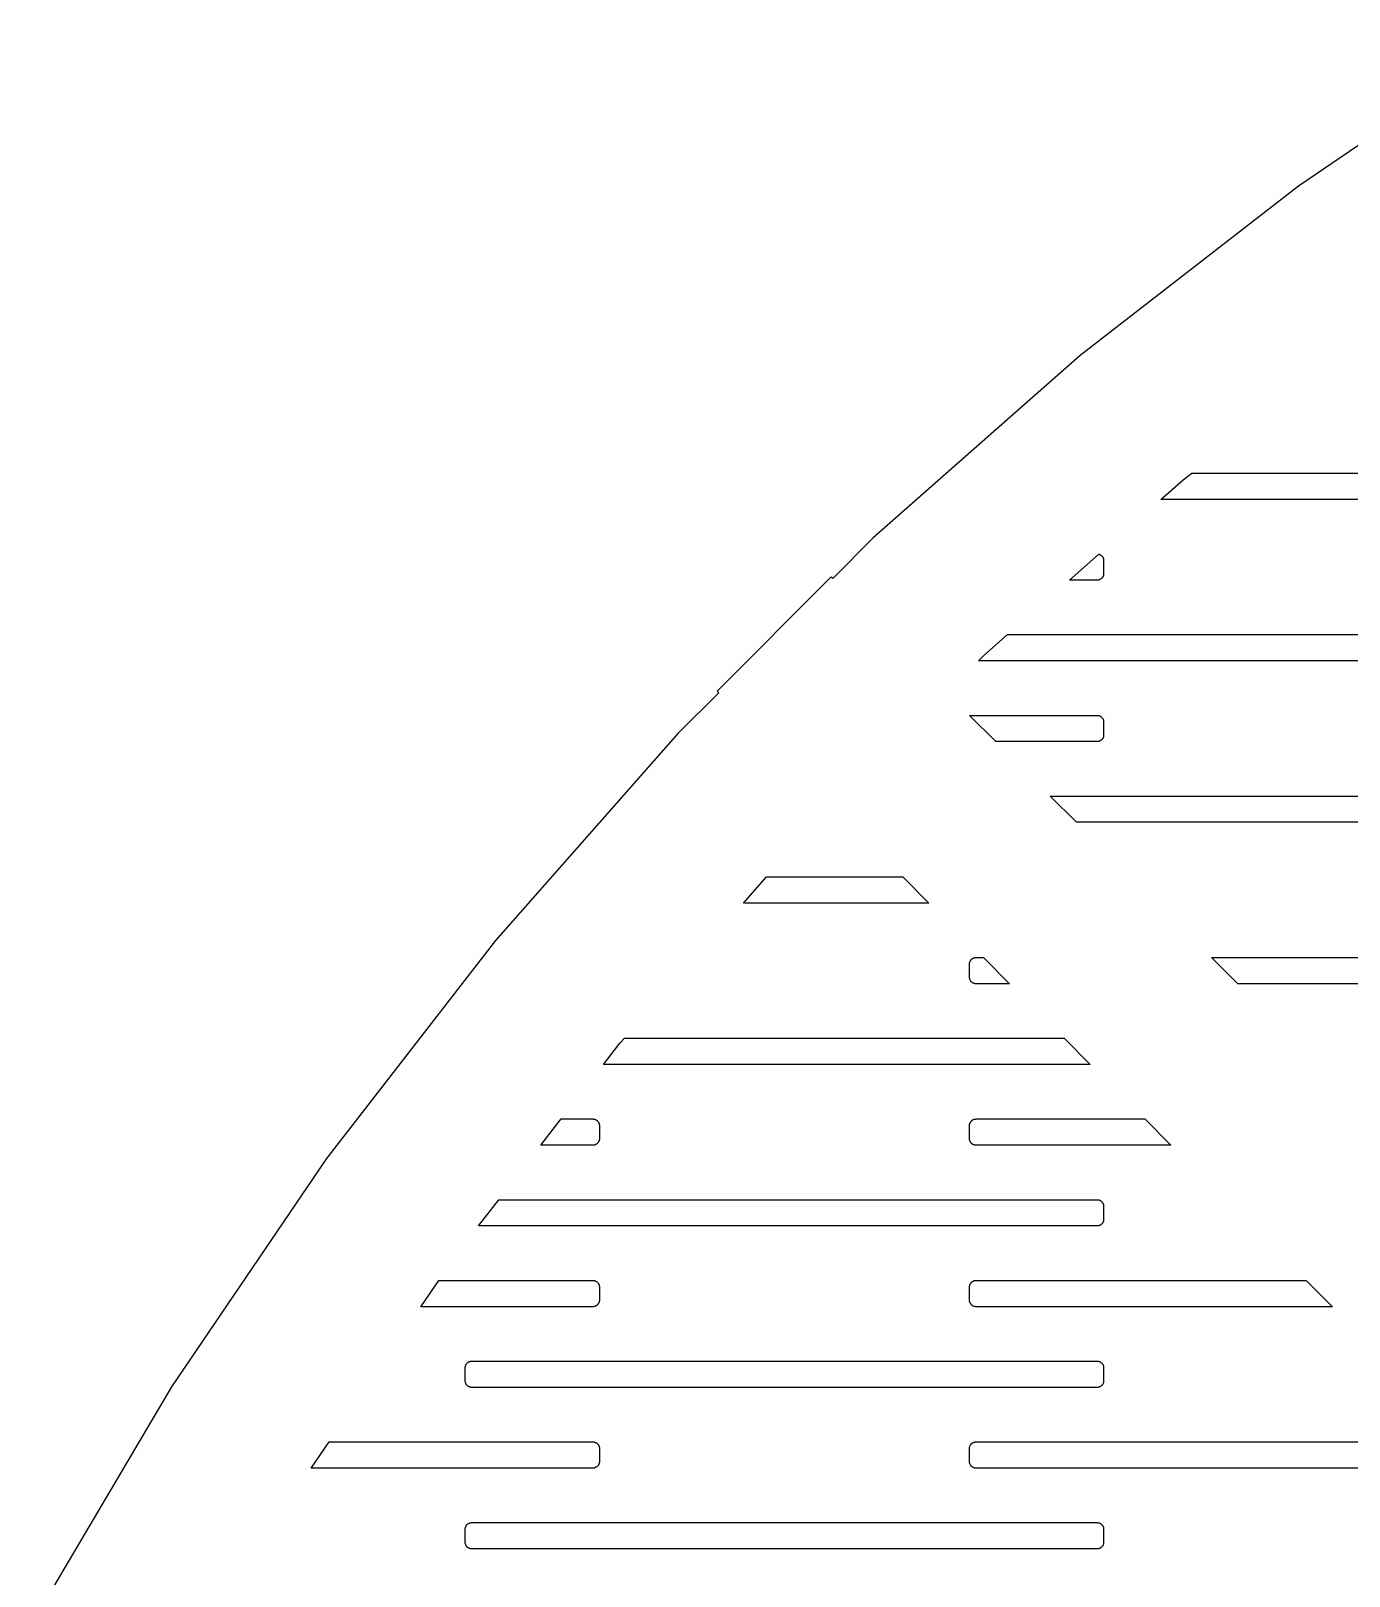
# Model space of a CAD drawing. Header units: metres. Extents: x -218 to 218, y -218 to 218.
# Drawn here: x -190.9 to -125.5, y 107.3 to 183.9 of the extents above; entities that cross this region are included whole.
import ezdxf

# ---------------------------------------------------------------- set-up
doc = ezdxf.new("R2010")
doc.units = ezdxf.units.M

msp = doc.modelspace()

# ---------------------------------------------------------------- linework, layer by layer
for p, q in [((-116.702, 183.892), (-128.018, 176.202)), ((-128.018, 176.202), (-138.829, 167.816)), ((-138.829, 167.816), (-149.092, 158.767)), ((-134.834, 160.678), (-133.73, 161.652)), ((-133.73, 161.652), (-133.309, 161.978)), ((-133.309, 161.978), (-112.997, 161.978)), ((-112.997, 160.678), (-134.834, 160.678)), ((-149.092, 158.767), (-151.101, 156.758)), ((-139.371, 156.678), (-137.91, 157.966)), ((-137.91, 157.966), (-137.897, 157.962)), ((-137.897, 157.962), (-137.878, 157.955)), ((-137.878, 157.955), (-137.859, 157.947)), ((-137.859, 157.947), (-137.841, 157.938)), ((-137.841, 157.938), (-137.823, 157.927)), ((-137.823, 157.927), (-137.806, 157.916)), ((-137.806, 157.916), (-137.79, 157.903)), ((-137.79, 157.903), (-137.775, 157.89)), ((-137.775, 157.89), (-137.76, 157.875)), ((-137.76, 157.875), (-137.747, 157.86)), ((-137.747, 157.86), (-137.734, 157.844)), ((-137.734, 157.844), (-137.723, 157.827)), ((-137.723, 157.827), (-137.712, 157.809)), ((-137.712, 157.809), (-137.703, 157.791)), ((-137.703, 157.791), (-137.695, 157.772)), ((-137.695, 157.772), (-137.688, 157.753)), ((-137.688, 157.753), (-137.682, 157.734)), ((-137.682, 157.734), (-137.678, 157.714)), ((-137.678, 157.714), (-137.675, 157.694)), ((-137.675, 156.962), (-137.678, 156.942)), ((-137.675, 157.694), (-137.673, 157.673)), ((-137.673, 156.982), (-137.675, 156.962)), ((-137.673, 157.673), (-137.672, 157.653)), ((-137.672, 157.003), (-137.673, 156.982)), ((-137.672, 157.653), (-137.672, 157.003)), ((-151.177, 156.834), (-156.834, 151.177)), ((-151.101, 156.758), (-151.177, 156.834)), ((-137.997, 156.678), (-139.371, 156.678)), ((-137.977, 156.678), (-137.997, 156.678)), ((-137.956, 156.68), (-137.977, 156.678)), ((-137.936, 156.684), (-137.956, 156.68)), ((-137.916, 156.688), (-137.936, 156.684)), ((-137.897, 156.694), (-137.916, 156.688)), ((-137.878, 156.701), (-137.897, 156.694)), ((-137.859, 156.709), (-137.878, 156.701)), ((-137.841, 156.718), (-137.859, 156.709)), ((-137.823, 156.728), (-137.841, 156.718)), ((-137.806, 156.74), (-137.823, 156.728)), ((-137.79, 156.752), (-137.806, 156.74)), ((-137.775, 156.766), (-137.79, 156.752)), ((-137.76, 156.78), (-137.775, 156.766)), ((-137.747, 156.796), (-137.76, 156.78)), ((-137.734, 156.812), (-137.747, 156.796)), ((-137.723, 156.829), (-137.734, 156.812)), ((-137.712, 156.846), (-137.723, 156.829)), ((-137.703, 156.864), (-137.712, 156.846)), ((-137.695, 156.883), (-137.703, 156.864)), ((-137.688, 156.902), (-137.695, 156.883)), ((-137.682, 156.922), (-137.688, 156.902)), ((-137.678, 156.942), (-137.682, 156.922)), ((-143.616, 152.936), (-142.434, 153.978)), ((-142.434, 153.978), (-112.997, 153.978)), ((-143.874, 152.678), (-143.616, 152.936)), ((-112.997, 152.678), (-143.874, 152.678)), ((-156.758, 151.101), (-158.767, 149.092)), ((-156.834, 151.177), (-156.758, 151.101)), ((-143.021, 148.678), (-144.321, 149.978)), ((-144.321, 149.978), (-137.997, 149.978)), ((-137.997, 149.978), (-137.977, 149.977)), ((-137.977, 149.977), (-137.956, 149.975)), ((-137.956, 149.975), (-137.936, 149.972)), ((-137.936, 149.972), (-137.916, 149.968)), ((-137.916, 149.968), (-137.897, 149.962)), ((-137.897, 149.962), (-137.878, 149.955)), ((-137.878, 149.955), (-137.859, 149.947)), ((-137.859, 149.947), (-137.841, 149.938)), ((-137.841, 149.938), (-137.823, 149.927)), ((-137.823, 149.927), (-137.806, 149.916)), ((-137.806, 149.916), (-137.79, 149.903)), ((-137.79, 149.903), (-137.775, 149.89)), ((-137.775, 149.89), (-137.76, 149.875)), ((-137.76, 149.875), (-137.747, 149.86)), ((-137.747, 149.86), (-137.734, 149.844)), ((-137.734, 149.844), (-137.723, 149.827)), ((-137.723, 149.827), (-137.712, 149.809)), ((-137.712, 149.809), (-137.703, 149.791)), ((-137.703, 149.791), (-137.695, 149.772)), ((-137.695, 149.772), (-137.688, 149.753)), ((-137.688, 149.753), (-137.682, 149.734)), ((-137.682, 149.734), (-137.678, 149.714)), ((-137.678, 149.714), (-137.675, 149.694)), ((-137.675, 149.694), (-137.673, 149.673)), ((-137.673, 149.673), (-137.672, 149.653)), ((-137.672, 149.653), (-137.672, 149.003)), ((-158.767, 149.092), (-167.816, 138.829)), ((-137.997, 148.678), (-143.021, 148.678)), ((-137.977, 148.678), (-137.997, 148.678)), ((-137.956, 148.68), (-137.977, 148.678)), ((-137.936, 148.684), (-137.956, 148.68)), ((-137.916, 148.688), (-137.936, 148.684)), ((-137.897, 148.694), (-137.916, 148.688)), ((-137.878, 148.701), (-137.897, 148.694)), ((-137.859, 148.709), (-137.878, 148.701)), ((-137.841, 148.718), (-137.859, 148.709)), ((-137.823, 148.728), (-137.841, 148.718)), ((-137.806, 148.74), (-137.823, 148.728)), ((-137.79, 148.752), (-137.806, 148.74)), ((-137.775, 148.766), (-137.79, 148.752)), ((-137.76, 148.78), (-137.775, 148.766)), ((-137.747, 148.796), (-137.76, 148.78)), ((-137.734, 148.812), (-137.747, 148.796)), ((-137.723, 148.829), (-137.734, 148.812)), ((-137.712, 148.846), (-137.723, 148.829)), ((-137.703, 148.864), (-137.712, 148.846)), ((-137.695, 148.883), (-137.703, 148.864)), ((-137.688, 148.902), (-137.695, 148.883)), ((-137.682, 148.922), (-137.688, 148.902)), ((-137.678, 148.942), (-137.682, 148.922)), ((-137.675, 148.962), (-137.678, 148.942)), ((-137.673, 148.982), (-137.675, 148.962)), ((-137.672, 149.003), (-137.673, 148.982)), ((-139.021, 144.678), (-140.321, 145.978)), ((-140.321, 145.978), (-112.997, 145.978)), ((-112.997, 144.678), (-139.021, 144.678)), ((-155.526, 140.678), (-154.38, 141.978)), ((-154.38, 141.978), (-147.635, 141.978)), ((-147.635, 141.978), (-146.335, 140.678)), ((-146.335, 140.678), (-155.526, 140.678)), ((-167.816, 138.829), (-176.202, 128.018)), ((-144.282, 137.809), (-144.272, 137.827)), ((-144.272, 137.827), (-144.26, 137.844)), ((-144.26, 137.844), (-144.248, 137.86)), ((-144.248, 137.86), (-144.234, 137.875)), ((-144.234, 137.875), (-144.22, 137.89)), ((-144.22, 137.89), (-144.204, 137.903)), ((-144.204, 137.903), (-144.188, 137.916)), ((-144.188, 137.916), (-144.171, 137.927)), ((-144.171, 137.927), (-144.154, 137.938)), ((-144.154, 137.938), (-144.136, 137.947)), ((-144.136, 137.947), (-144.117, 137.955)), ((-144.117, 137.955), (-144.098, 137.962)), ((-144.098, 137.962), (-144.078, 137.968)), ((-144.078, 137.968), (-144.058, 137.972)), ((-144.058, 137.972), (-144.038, 137.975)), ((-144.038, 137.975), (-144.018, 137.977)), ((-144.018, 137.977), (-143.997, 137.978)), ((-143.997, 137.978), (-143.635, 137.978)), ((-143.635, 137.978), (-142.335, 136.678)), ((-131.021, 136.678), (-132.321, 137.978)), ((-132.321, 137.978), (-112.997, 137.978)), ((-144.322, 137.673), (-144.32, 137.694)), ((-144.322, 137.653), (-144.322, 137.673)), ((-144.322, 137.003), (-144.322, 137.653)), ((-144.32, 137.694), (-144.316, 137.714)), ((-144.316, 137.714), (-144.312, 137.734)), ((-144.312, 137.734), (-144.306, 137.753)), ((-144.306, 137.753), (-144.299, 137.772)), ((-144.299, 137.772), (-144.291, 137.791)), ((-144.291, 137.791), (-144.282, 137.809)), ((-144.322, 136.982), (-144.322, 137.003)), ((-144.32, 136.962), (-144.322, 136.982)), ((-144.316, 136.942), (-144.32, 136.962)), ((-144.312, 136.922), (-144.316, 136.942)), ((-144.306, 136.902), (-144.312, 136.922)), ((-144.299, 136.883), (-144.306, 136.902)), ((-144.291, 136.864), (-144.299, 136.883)), ((-144.282, 136.846), (-144.291, 136.864)), ((-144.272, 136.829), (-144.282, 136.846)), ((-144.26, 136.812), (-144.272, 136.829)), ((-144.248, 136.796), (-144.26, 136.812)), ((-144.234, 136.78), (-144.248, 136.796)), ((-144.22, 136.766), (-144.234, 136.78)), ((-144.204, 136.752), (-144.22, 136.766)), ((-144.188, 136.74), (-144.204, 136.752)), ((-144.171, 136.728), (-144.188, 136.74)), ((-144.154, 136.718), (-144.171, 136.728)), ((-144.136, 136.709), (-144.154, 136.718)), ((-144.117, 136.701), (-144.136, 136.709)), ((-144.098, 136.694), (-144.117, 136.701)), ((-144.078, 136.688), (-144.098, 136.694)), ((-144.058, 136.684), (-144.078, 136.688)), ((-144.038, 136.68), (-144.058, 136.684)), ((-144.018, 136.678), (-144.038, 136.68)), ((-143.997, 136.678), (-144.018, 136.678)), ((-142.335, 136.678), (-143.997, 136.678)), ((-112.997, 136.678), (-131.021, 136.678)), ((-162.468, 132.678), (-161.652, 133.73)), ((-161.652, 133.73), (-161.433, 133.978)), ((-161.433, 133.978), (-139.635, 133.978)), ((-139.635, 133.978), (-138.335, 132.678)), ((-138.335, 132.678), (-162.468, 132.678)), ((-165.57, 128.678), (-164.562, 129.978)), ((-164.562, 129.978), (-162.997, 129.978)), ((-162.997, 129.978), (-162.977, 129.977)), ((-162.977, 129.977), (-162.956, 129.975)), ((-162.956, 129.975), (-162.936, 129.972)), ((-162.936, 129.972), (-162.916, 129.968)), ((-162.916, 129.968), (-162.897, 129.962)), ((-162.897, 129.962), (-162.878, 129.955)), ((-162.878, 129.955), (-162.859, 129.947)), ((-162.859, 129.947), (-162.841, 129.938)), ((-162.841, 129.938), (-162.823, 129.927)), ((-162.823, 129.927), (-162.806, 129.916)), ((-162.806, 129.916), (-162.79, 129.903)), ((-162.79, 129.903), (-162.775, 129.89)), ((-162.775, 129.89), (-162.76, 129.875)), ((-162.76, 129.875), (-162.747, 129.86)), ((-162.747, 129.86), (-162.734, 129.844)), ((-162.734, 129.844), (-162.723, 129.827)), ((-162.723, 129.827), (-162.712, 129.809)), ((-162.712, 129.809), (-162.703, 129.791)), ((-162.703, 129.791), (-162.695, 129.772)), ((-162.695, 129.772), (-162.688, 129.753)), ((-162.688, 129.753), (-162.682, 129.734)), ((-162.682, 129.734), (-162.678, 129.714)), ((-162.678, 129.714), (-162.675, 129.694)), ((-162.675, 129.694), (-162.673, 129.673)), ((-162.673, 129.673), (-162.672, 129.653)), ((-162.672, 129.653), (-162.672, 129.003)), ((-144.322, 129.673), (-144.32, 129.694)), ((-144.322, 129.653), (-144.322, 129.673)), ((-144.322, 129.003), (-144.322, 129.653)), ((-144.32, 129.694), (-144.316, 129.714)), ((-144.316, 129.714), (-144.312, 129.734)), ((-144.312, 129.734), (-144.306, 129.753)), ((-144.306, 129.753), (-144.299, 129.772)), ((-144.299, 129.772), (-144.291, 129.791)), ((-144.291, 129.791), (-144.282, 129.809)), ((-144.282, 129.809), (-144.272, 129.827)), ((-144.272, 129.827), (-144.26, 129.844)), ((-144.26, 129.844), (-144.248, 129.86)), ((-144.248, 129.86), (-144.234, 129.875)), ((-144.234, 129.875), (-144.22, 129.89)), ((-144.22, 129.89), (-144.204, 129.903)), ((-144.204, 129.903), (-144.188, 129.916)), ((-144.188, 129.916), (-144.171, 129.927)), ((-144.171, 129.927), (-144.154, 129.938)), ((-144.154, 129.938), (-144.136, 129.947)), ((-144.136, 129.947), (-144.117, 129.955)), ((-144.117, 129.955), (-144.098, 129.962)), ((-144.098, 129.962), (-144.078, 129.968)), ((-144.078, 129.968), (-144.058, 129.972)), ((-144.058, 129.972), (-144.038, 129.975)), ((-144.038, 129.975), (-144.018, 129.977)), ((-144.018, 129.977), (-143.997, 129.978)), ((-143.997, 129.978), (-135.635, 129.978)), ((-135.635, 129.978), (-134.335, 128.678)), ((-162.997, 128.678), (-165.57, 128.678)), ((-162.977, 128.678), (-162.997, 128.678)), ((-162.956, 128.68), (-162.977, 128.678)), ((-162.936, 128.684), (-162.956, 128.68)), ((-162.916, 128.688), (-162.936, 128.684)), ((-162.897, 128.694), (-162.916, 128.688)), ((-162.878, 128.701), (-162.897, 128.694)), ((-162.859, 128.709), (-162.878, 128.701)), ((-162.841, 128.718), (-162.859, 128.709)), ((-162.823, 128.728), (-162.841, 128.718)), ((-162.806, 128.74), (-162.823, 128.728)), ((-162.79, 128.752), (-162.806, 128.74)), ((-162.775, 128.766), (-162.79, 128.752)), ((-162.76, 128.78), (-162.775, 128.766)), ((-162.747, 128.796), (-162.76, 128.78)), ((-162.734, 128.812), (-162.747, 128.796)), ((-162.723, 128.829), (-162.734, 128.812)), ((-162.712, 128.846), (-162.723, 128.829)), ((-162.703, 128.864), (-162.712, 128.846)), ((-162.695, 128.883), (-162.703, 128.864)), ((-162.688, 128.902), (-162.695, 128.883)), ((-162.682, 128.922), (-162.688, 128.902)), ((-162.678, 128.942), (-162.682, 128.922)), ((-162.675, 128.962), (-162.678, 128.942)), ((-162.673, 128.982), (-162.675, 128.962)), ((-162.672, 129.003), (-162.673, 128.982)), ((-144.322, 128.982), (-144.322, 129.003)), ((-144.32, 128.962), (-144.322, 128.982)), ((-144.316, 128.942), (-144.32, 128.962)), ((-144.312, 128.922), (-144.316, 128.942)), ((-144.306, 128.902), (-144.312, 128.922)), ((-144.299, 128.883), (-144.306, 128.902)), ((-144.291, 128.864), (-144.299, 128.883)), ((-144.282, 128.846), (-144.291, 128.864)), ((-144.272, 128.829), (-144.282, 128.846)), ((-144.26, 128.812), (-144.272, 128.829)), ((-144.248, 128.796), (-144.26, 128.812)), ((-144.234, 128.78), (-144.248, 128.796)), ((-144.22, 128.766), (-144.234, 128.78)), ((-144.204, 128.752), (-144.22, 128.766)), ((-144.188, 128.74), (-144.204, 128.752)), ((-144.171, 128.728), (-144.188, 128.74)), ((-144.154, 128.718), (-144.171, 128.728)), ((-144.136, 128.709), (-144.154, 128.718)), ((-144.117, 128.701), (-144.136, 128.709)), ((-144.098, 128.694), (-144.117, 128.701)), ((-144.078, 128.688), (-144.098, 128.694)), ((-144.058, 128.684), (-144.078, 128.688)), ((-144.038, 128.68), (-144.058, 128.684)), ((-144.018, 128.678), (-144.038, 128.68)), ((-143.997, 128.678), (-144.018, 128.678)), ((-134.335, 128.678), (-143.997, 128.678)), ((-176.202, 128.018), (-183.892, 116.702)), ((-168.673, 124.678), (-167.665, 125.978)), ((-167.665, 125.978), (-137.997, 125.978)), ((-137.997, 125.978), (-137.977, 125.977)), ((-137.977, 125.977), (-137.956, 125.975)), ((-137.956, 125.975), (-137.936, 125.972)), ((-137.936, 125.972), (-137.916, 125.968)), ((-137.916, 125.968), (-137.897, 125.962)), ((-137.897, 125.962), (-137.878, 125.955)), ((-137.878, 125.955), (-137.859, 125.947)), ((-137.859, 125.947), (-137.841, 125.938)), ((-137.841, 125.938), (-137.823, 125.927)), ((-137.823, 125.927), (-137.806, 125.916)), ((-137.806, 125.916), (-137.79, 125.903)), ((-137.79, 125.903), (-137.775, 125.89)), ((-137.775, 125.89), (-137.76, 125.875)), ((-137.76, 125.875), (-137.747, 125.86)), ((-137.747, 125.86), (-137.734, 125.844)), ((-137.734, 125.844), (-137.723, 125.827)), ((-137.723, 125.827), (-137.712, 125.809)), ((-137.712, 125.809), (-137.703, 125.791)), ((-137.703, 125.791), (-137.695, 125.772)), ((-137.695, 125.772), (-137.688, 125.753)), ((-137.688, 125.753), (-137.682, 125.734)), ((-137.682, 125.734), (-137.678, 125.714)), ((-137.678, 125.714), (-137.675, 125.694)), ((-137.675, 125.694), (-137.673, 125.673)), ((-137.673, 125.673), (-137.672, 125.653)), ((-137.672, 125.653), (-137.672, 125.003)), ((-137.734, 124.812), (-137.747, 124.796)), ((-137.723, 124.829), (-137.734, 124.812)), ((-137.712, 124.846), (-137.723, 124.829)), ((-137.703, 124.864), (-137.712, 124.846)), ((-137.695, 124.883), (-137.703, 124.864)), ((-137.688, 124.902), (-137.695, 124.883)), ((-137.682, 124.922), (-137.688, 124.902)), ((-137.678, 124.942), (-137.682, 124.922)), ((-137.675, 124.962), (-137.678, 124.942)), ((-137.673, 124.982), (-137.675, 124.962)), ((-137.672, 125.003), (-137.673, 124.982)), ((-137.997, 124.678), (-168.673, 124.678)), ((-137.977, 124.678), (-137.997, 124.678)), ((-137.956, 124.68), (-137.977, 124.678)), ((-137.936, 124.684), (-137.956, 124.68)), ((-137.916, 124.688), (-137.936, 124.684)), ((-137.897, 124.694), (-137.916, 124.688)), ((-137.878, 124.701), (-137.897, 124.694)), ((-137.859, 124.709), (-137.878, 124.701)), ((-137.841, 124.718), (-137.859, 124.709)), ((-137.823, 124.728), (-137.841, 124.718)), ((-137.806, 124.74), (-137.823, 124.728)), ((-137.79, 124.752), (-137.806, 124.74)), ((-137.775, 124.766), (-137.79, 124.752)), ((-137.76, 124.78), (-137.775, 124.766)), ((-137.747, 124.796), (-137.76, 124.78)), ((-171.522, 120.678), (-170.639, 121.978)), ((-170.639, 121.978), (-162.997, 121.978)), ((-162.997, 121.978), (-162.977, 121.977)), ((-162.977, 121.977), (-162.956, 121.975)), ((-162.956, 121.975), (-162.936, 121.972)), ((-162.936, 121.972), (-162.916, 121.968)), ((-162.916, 121.968), (-162.897, 121.962)), ((-162.897, 121.962), (-162.878, 121.955)), ((-162.878, 121.955), (-162.859, 121.947)), ((-162.859, 121.947), (-162.841, 121.938)), ((-162.841, 121.938), (-162.823, 121.927)), ((-162.823, 121.927), (-162.806, 121.916)), ((-162.806, 121.916), (-162.79, 121.903)), ((-162.79, 121.903), (-162.775, 121.89)), ((-162.775, 121.89), (-162.76, 121.875)), ((-162.76, 121.875), (-162.747, 121.86)), ((-162.747, 121.86), (-162.734, 121.844)), ((-162.734, 121.844), (-162.723, 121.827)), ((-162.723, 121.827), (-162.712, 121.809)), ((-162.712, 121.809), (-162.703, 121.791)), ((-162.703, 121.791), (-162.695, 121.772)), ((-162.695, 121.772), (-162.688, 121.753)), ((-162.688, 121.753), (-162.682, 121.734)), ((-144.312, 121.734), (-144.306, 121.753)), ((-144.306, 121.753), (-144.299, 121.772)), ((-144.299, 121.772), (-144.291, 121.791)), ((-144.291, 121.791), (-144.282, 121.809)), ((-144.282, 121.809), (-144.272, 121.827)), ((-144.272, 121.827), (-144.26, 121.844)), ((-144.26, 121.844), (-144.248, 121.86)), ((-144.248, 121.86), (-144.234, 121.875)), ((-144.234, 121.875), (-144.22, 121.89)), ((-144.22, 121.89), (-144.204, 121.903)), ((-144.204, 121.903), (-144.188, 121.916)), ((-144.188, 121.916), (-144.171, 121.927)), ((-144.171, 121.927), (-144.154, 121.938)), ((-144.154, 121.938), (-144.136, 121.947)), ((-144.136, 121.947), (-144.117, 121.955)), ((-144.117, 121.955), (-144.098, 121.962)), ((-144.098, 121.962), (-144.078, 121.968)), ((-144.078, 121.968), (-144.058, 121.972)), ((-144.058, 121.972), (-144.038, 121.975)), ((-144.038, 121.975), (-144.018, 121.977)), ((-144.018, 121.977), (-143.997, 121.978)), ((-143.997, 121.978), (-127.635, 121.978)), ((-127.635, 121.978), (-126.335, 120.678)), ((-162.682, 121.734), (-162.678, 121.714)), ((-162.678, 121.714), (-162.675, 121.694)), ((-162.675, 121.694), (-162.673, 121.673)), ((-162.673, 120.982), (-162.675, 120.962)), ((-162.673, 121.673), (-162.672, 121.653)), ((-162.672, 121.003), (-162.673, 120.982)), ((-162.672, 121.653), (-162.672, 121.003)), ((-144.322, 121.673), (-144.32, 121.694)), ((-144.322, 121.653), (-144.322, 121.673)), ((-144.322, 121.003), (-144.322, 121.653)), ((-144.322, 120.982), (-144.322, 121.003)), ((-144.32, 120.962), (-144.322, 120.982)), ((-144.32, 121.694), (-144.316, 121.714)), ((-144.316, 121.714), (-144.312, 121.734)), ((-162.997, 120.678), (-171.522, 120.678)), ((-162.977, 120.678), (-162.997, 120.678)), ((-162.956, 120.68), (-162.977, 120.678)), ((-162.936, 120.684), (-162.956, 120.68)), ((-162.916, 120.688), (-162.936, 120.684)), ((-162.897, 120.694), (-162.916, 120.688)), ((-162.878, 120.701), (-162.897, 120.694)), ((-162.859, 120.709), (-162.878, 120.701)), ((-162.841, 120.718), (-162.859, 120.709)), ((-162.823, 120.728), (-162.841, 120.718)), ((-162.806, 120.74), (-162.823, 120.728)), ((-162.79, 120.752), (-162.806, 120.74)), ((-162.775, 120.766), (-162.79, 120.752)), ((-162.76, 120.78), (-162.775, 120.766)), ((-162.747, 120.796), (-162.76, 120.78)), ((-162.734, 120.812), (-162.747, 120.796)), ((-162.723, 120.829), (-162.734, 120.812)), ((-162.712, 120.846), (-162.723, 120.829)), ((-162.703, 120.864), (-162.712, 120.846)), ((-162.695, 120.883), (-162.703, 120.864)), ((-162.688, 120.902), (-162.695, 120.883)), ((-162.682, 120.922), (-162.688, 120.902)), ((-162.678, 120.942), (-162.682, 120.922)), ((-162.675, 120.962), (-162.678, 120.942)), ((-144.316, 120.942), (-144.32, 120.962)), ((-144.312, 120.922), (-144.316, 120.942)), ((-144.306, 120.902), (-144.312, 120.922)), ((-144.299, 120.883), (-144.306, 120.902)), ((-144.291, 120.864), (-144.299, 120.883)), ((-144.282, 120.846), (-144.291, 120.864)), ((-144.272, 120.829), (-144.282, 120.846)), ((-144.26, 120.812), (-144.272, 120.829)), ((-144.248, 120.796), (-144.26, 120.812)), ((-144.234, 120.78), (-144.248, 120.796)), ((-144.22, 120.766), (-144.234, 120.78)), ((-144.204, 120.752), (-144.22, 120.766)), ((-144.188, 120.74), (-144.204, 120.752)), ((-144.171, 120.728), (-144.188, 120.74)), ((-144.154, 120.718), (-144.171, 120.728)), ((-144.136, 120.709), (-144.154, 120.718)), ((-144.117, 120.701), (-144.136, 120.709)), ((-144.098, 120.694), (-144.117, 120.701)), ((-144.078, 120.688), (-144.098, 120.694)), ((-144.058, 120.684), (-144.078, 120.688)), ((-144.038, 120.68), (-144.058, 120.684)), ((-144.018, 120.678), (-144.038, 120.68)), ((-143.997, 120.678), (-144.018, 120.678)), ((-126.335, 120.678), (-143.997, 120.678)), ((-169.204, 117.903), (-169.188, 117.916)), ((-169.188, 117.916), (-169.171, 117.927)), ((-169.171, 117.927), (-169.154, 117.938)), ((-169.154, 117.938), (-169.136, 117.947)), ((-169.136, 117.947), (-169.117, 117.955)), ((-169.117, 117.955), (-169.098, 117.962)), ((-169.098, 117.962), (-169.078, 117.968)), ((-169.078, 117.968), (-169.058, 117.972)), ((-169.058, 117.972), (-169.038, 117.975)), ((-169.038, 117.975), (-169.018, 117.977)), ((-169.018, 117.977), (-168.997, 117.978)), ((-168.997, 117.978), (-137.997, 117.978)), ((-137.997, 117.978), (-137.977, 117.977)), ((-137.977, 117.977), (-137.956, 117.975)), ((-137.956, 117.975), (-137.936, 117.972)), ((-137.936, 117.972), (-137.916, 117.968)), ((-137.916, 117.968), (-137.897, 117.962)), ((-137.897, 117.962), (-137.878, 117.955)), ((-137.878, 117.955), (-137.859, 117.947)), ((-137.859, 117.947), (-137.841, 117.938)), ((-137.841, 117.938), (-137.823, 117.927)), ((-137.823, 117.927), (-137.806, 117.916)), ((-137.806, 117.916), (-137.79, 117.903)), ((-169.322, 117.673), (-169.32, 117.694)), ((-169.322, 117.653), (-169.322, 117.673)), ((-169.322, 117.003), (-169.322, 117.653)), ((-169.32, 117.694), (-169.316, 117.714)), ((-169.316, 117.714), (-169.312, 117.734)), ((-169.312, 117.734), (-169.306, 117.753)), ((-169.306, 117.753), (-169.299, 117.772)), ((-169.299, 117.772), (-169.291, 117.791)), ((-169.291, 117.791), (-169.282, 117.809)), ((-169.282, 117.809), (-169.272, 117.827)), ((-169.272, 117.827), (-169.26, 117.844)), ((-169.26, 117.844), (-169.248, 117.86)), ((-169.248, 117.86), (-169.234, 117.875)), ((-169.234, 117.875), (-169.22, 117.89)), ((-169.22, 117.89), (-169.204, 117.903)), ((-137.79, 117.903), (-137.775, 117.89)), ((-137.775, 117.89), (-137.76, 117.875)), ((-137.76, 117.875), (-137.747, 117.86)), ((-137.747, 117.86), (-137.734, 117.844)), ((-137.734, 117.844), (-137.723, 117.827)), ((-137.723, 117.827), (-137.712, 117.809)), ((-137.712, 117.809), (-137.703, 117.791)), ((-137.703, 117.791), (-137.695, 117.772)), ((-137.695, 117.772), (-137.688, 117.753)), ((-137.688, 117.753), (-137.682, 117.734)), ((-137.682, 117.734), (-137.678, 117.714)), ((-137.678, 117.714), (-137.675, 117.694)), ((-137.675, 117.694), (-137.673, 117.673)), ((-137.673, 117.673), (-137.672, 117.653)), ((-137.672, 117.653), (-137.672, 117.003)), ((-183.892, 116.702), (-190.857, 104.925)), ((-169.322, 116.982), (-169.322, 117.003)), ((-169.32, 116.962), (-169.322, 116.982)), ((-169.316, 116.942), (-169.32, 116.962)), ((-169.312, 116.922), (-169.316, 116.942)), ((-169.306, 116.902), (-169.312, 116.922)), ((-169.299, 116.883), (-169.306, 116.902)), ((-169.291, 116.864), (-169.299, 116.883)), ((-169.282, 116.846), (-169.291, 116.864)), ((-169.272, 116.829), (-169.282, 116.846)), ((-169.26, 116.812), (-169.272, 116.829)), ((-169.248, 116.796), (-169.26, 116.812)), ((-169.234, 116.78), (-169.248, 116.796)), ((-169.22, 116.766), (-169.234, 116.78)), ((-169.204, 116.752), (-169.22, 116.766)), ((-169.188, 116.74), (-169.204, 116.752)), ((-169.171, 116.728), (-169.188, 116.74)), ((-169.154, 116.718), (-169.171, 116.728)), ((-169.136, 116.709), (-169.154, 116.718)), ((-169.117, 116.701), (-169.136, 116.709)), ((-169.098, 116.694), (-169.117, 116.701)), ((-169.078, 116.688), (-169.098, 116.694)), ((-169.058, 116.684), (-169.078, 116.688)), ((-169.038, 116.68), (-169.058, 116.684)), ((-169.018, 116.678), (-169.038, 116.68)), ((-168.997, 116.678), (-169.018, 116.678)), ((-137.997, 116.678), (-168.997, 116.678)), ((-137.977, 116.678), (-137.997, 116.678)), ((-137.956, 116.68), (-137.977, 116.678)), ((-137.936, 116.684), (-137.956, 116.68)), ((-137.916, 116.688), (-137.936, 116.684)), ((-137.897, 116.694), (-137.916, 116.688)), ((-137.878, 116.701), (-137.897, 116.694)), ((-137.859, 116.709), (-137.878, 116.701)), ((-137.841, 116.718), (-137.859, 116.709)), ((-137.823, 116.728), (-137.841, 116.718)), ((-137.806, 116.74), (-137.823, 116.728)), ((-137.79, 116.752), (-137.806, 116.74)), ((-137.775, 116.766), (-137.79, 116.752)), ((-137.76, 116.78), (-137.775, 116.766)), ((-137.747, 116.796), (-137.76, 116.78)), ((-137.734, 116.812), (-137.747, 116.796)), ((-137.723, 116.829), (-137.734, 116.812)), ((-137.712, 116.846), (-137.723, 116.829)), ((-137.703, 116.864), (-137.712, 116.846)), ((-137.695, 116.883), (-137.703, 116.864)), ((-137.688, 116.902), (-137.695, 116.883)), ((-137.682, 116.922), (-137.688, 116.902)), ((-137.678, 116.942), (-137.682, 116.922)), ((-137.675, 116.962), (-137.678, 116.942)), ((-137.673, 116.982), (-137.675, 116.962)), ((-137.672, 117.003), (-137.673, 116.982)), ((-176.959, 112.678), (-176.076, 113.978)), ((-176.076, 113.978), (-162.997, 113.978)), ((-162.997, 113.978), (-162.977, 113.977)), ((-162.977, 113.977), (-162.956, 113.975)), ((-162.956, 113.975), (-162.936, 113.972)), ((-162.936, 113.972), (-162.916, 113.968)), ((-162.916, 113.968), (-162.897, 113.962)), ((-162.897, 113.962), (-162.878, 113.955)), ((-162.878, 113.955), (-162.859, 113.947)), ((-162.859, 113.947), (-162.841, 113.938)), ((-162.841, 113.938), (-162.823, 113.927)), ((-162.823, 113.927), (-162.806, 113.916)), ((-162.806, 113.916), (-162.79, 113.903)), ((-162.79, 113.903), (-162.775, 113.89)), ((-162.775, 113.89), (-162.76, 113.875)), ((-162.76, 113.875), (-162.747, 113.86)), ((-162.747, 113.86), (-162.734, 113.844)), ((-162.734, 113.844), (-162.723, 113.827)), ((-162.723, 113.827), (-162.712, 113.809)), ((-162.712, 113.809), (-162.703, 113.791)), ((-162.703, 113.791), (-162.695, 113.772)), ((-162.695, 113.772), (-162.688, 113.753)), ((-162.688, 113.753), (-162.682, 113.734)), ((-162.682, 113.734), (-162.678, 113.714)), ((-162.678, 113.714), (-162.675, 113.694)), ((-162.675, 113.694), (-162.673, 113.673)), ((-162.673, 113.673), (-162.672, 113.653)), ((-162.672, 113.653), (-162.672, 113.003)), ((-144.322, 113.673), (-144.32, 113.694)), ((-144.322, 113.653), (-144.322, 113.673)), ((-144.322, 113.003), (-144.322, 113.653)), ((-144.32, 113.694), (-144.316, 113.714)), ((-144.316, 113.714), (-144.312, 113.734)), ((-144.312, 113.734), (-144.306, 113.753)), ((-144.306, 113.753), (-144.299, 113.772)), ((-144.299, 113.772), (-144.291, 113.791)), ((-144.291, 113.791), (-144.282, 113.809)), ((-144.282, 113.809), (-144.272, 113.827)), ((-144.272, 113.827), (-144.26, 113.844)), ((-144.26, 113.844), (-144.248, 113.86)), ((-144.248, 113.86), (-144.234, 113.875)), ((-144.234, 113.875), (-144.22, 113.89)), ((-144.22, 113.89), (-144.204, 113.903)), ((-144.204, 113.903), (-144.188, 113.916)), ((-144.188, 113.916), (-144.171, 113.927)), ((-144.171, 113.927), (-144.154, 113.938)), ((-144.154, 113.938), (-144.136, 113.947)), ((-144.136, 113.947), (-144.117, 113.955)), ((-144.117, 113.955), (-144.098, 113.962)), ((-144.098, 113.962), (-144.078, 113.968)), ((-144.078, 113.968), (-144.058, 113.972)), ((-144.058, 113.972), (-144.038, 113.975)), ((-144.038, 113.975), (-144.018, 113.977)), ((-144.018, 113.977), (-143.997, 113.978)), ((-143.997, 113.978), (-119.635, 113.978)), ((-162.997, 112.678), (-176.959, 112.678)), ((-162.977, 112.678), (-162.997, 112.678)), ((-162.956, 112.68), (-162.977, 112.678)), ((-162.936, 112.684), (-162.956, 112.68)), ((-162.916, 112.688), (-162.936, 112.684)), ((-162.897, 112.694), (-162.916, 112.688)), ((-162.878, 112.701), (-162.897, 112.694)), ((-162.859, 112.709), (-162.878, 112.701)), ((-162.841, 112.718), (-162.859, 112.709)), ((-162.823, 112.728), (-162.841, 112.718)), ((-162.806, 112.74), (-162.823, 112.728)), ((-162.79, 112.752), (-162.806, 112.74)), ((-162.775, 112.766), (-162.79, 112.752)), ((-162.76, 112.78), (-162.775, 112.766)), ((-162.747, 112.796), (-162.76, 112.78)), ((-162.734, 112.812), (-162.747, 112.796)), ((-162.723, 112.829), (-162.734, 112.812)), ((-162.712, 112.846), (-162.723, 112.829)), ((-162.703, 112.864), (-162.712, 112.846)), ((-162.695, 112.883), (-162.703, 112.864)), ((-162.688, 112.902), (-162.695, 112.883)), ((-162.682, 112.922), (-162.688, 112.902)), ((-162.678, 112.942), (-162.682, 112.922)), ((-162.675, 112.962), (-162.678, 112.942)), ((-162.673, 112.982), (-162.675, 112.962)), ((-162.672, 113.003), (-162.673, 112.982)), ((-144.322, 112.982), (-144.322, 113.003)), ((-144.32, 112.962), (-144.322, 112.982)), ((-144.316, 112.942), (-144.32, 112.962)), ((-144.312, 112.922), (-144.316, 112.942)), ((-144.306, 112.902), (-144.312, 112.922)), ((-144.299, 112.883), (-144.306, 112.902)), ((-144.291, 112.864), (-144.299, 112.883)), ((-144.282, 112.846), (-144.291, 112.864)), ((-144.272, 112.829), (-144.282, 112.846)), ((-144.26, 112.812), (-144.272, 112.829)), ((-144.248, 112.796), (-144.26, 112.812)), ((-144.234, 112.78), (-144.248, 112.796)), ((-144.22, 112.766), (-144.234, 112.78)), ((-144.204, 112.752), (-144.22, 112.766)), ((-144.188, 112.74), (-144.204, 112.752)), ((-144.171, 112.728), (-144.188, 112.74)), ((-144.154, 112.718), (-144.171, 112.728)), ((-144.136, 112.709), (-144.154, 112.718)), ((-144.117, 112.701), (-144.136, 112.709)), ((-144.098, 112.694), (-144.117, 112.701)), ((-144.078, 112.688), (-144.098, 112.694)), ((-144.058, 112.684), (-144.078, 112.688)), ((-144.038, 112.68), (-144.058, 112.684)), ((-144.018, 112.678), (-144.038, 112.68)), ((-143.997, 112.678), (-144.018, 112.678)), ((-119.489, 112.678), (-143.997, 112.678)), ((-169.322, 109.673), (-169.32, 109.694)), ((-169.322, 109.653), (-169.322, 109.673)), ((-169.322, 109.003), (-169.322, 109.653)), ((-169.32, 109.694), (-169.316, 109.714)), ((-169.316, 109.714), (-169.312, 109.734)), ((-169.312, 109.734), (-169.306, 109.753)), ((-169.306, 109.753), (-169.299, 109.772)), ((-169.299, 109.772), (-169.291, 109.791)), ((-169.291, 109.791), (-169.282, 109.809)), ((-169.282, 109.809), (-169.272, 109.827)), ((-169.272, 109.827), (-169.26, 109.844)), ((-169.26, 109.844), (-169.248, 109.86)), ((-169.248, 109.86), (-169.234, 109.875)), ((-169.234, 109.875), (-169.22, 109.89)), ((-169.22, 109.89), (-169.204, 109.903)), ((-169.204, 109.903), (-169.188, 109.916)), ((-169.188, 109.916), (-169.171, 109.927)), ((-169.171, 109.927), (-169.154, 109.938)), ((-169.154, 109.938), (-169.136, 109.947)), ((-169.136, 109.947), (-169.117, 109.955)), ((-169.117, 109.955), (-169.098, 109.962)), ((-169.098, 109.962), (-169.078, 109.968)), ((-169.078, 109.968), (-169.058, 109.972)), ((-169.058, 109.972), (-169.038, 109.975)), ((-169.038, 109.975), (-169.018, 109.977)), ((-169.018, 109.977), (-168.997, 109.978)), ((-168.997, 109.978), (-137.997, 109.978)), ((-137.997, 109.978), (-137.977, 109.977)), ((-137.977, 109.977), (-137.956, 109.975)), ((-137.956, 109.975), (-137.936, 109.972)), ((-137.936, 109.972), (-137.916, 109.968)), ((-137.916, 109.968), (-137.897, 109.962)), ((-137.897, 109.962), (-137.878, 109.955)), ((-137.878, 109.955), (-137.859, 109.947)), ((-137.859, 109.947), (-137.841, 109.938)), ((-137.841, 109.938), (-137.823, 109.927)), ((-137.823, 109.927), (-137.806, 109.916)), ((-137.806, 109.916), (-137.79, 109.903)), ((-137.79, 109.903), (-137.775, 109.89)), ((-137.775, 109.89), (-137.76, 109.875)), ((-137.76, 109.875), (-137.747, 109.86)), ((-137.747, 109.86), (-137.734, 109.844)), ((-137.734, 109.844), (-137.723, 109.827)), ((-137.723, 109.827), (-137.712, 109.809)), ((-137.712, 109.809), (-137.703, 109.791)), ((-137.703, 109.791), (-137.695, 109.772)), ((-137.695, 109.772), (-137.688, 109.753)), ((-137.688, 109.753), (-137.682, 109.734)), ((-137.682, 109.734), (-137.678, 109.714)), ((-137.678, 109.714), (-137.675, 109.694)), ((-137.675, 109.694), (-137.673, 109.673)), ((-137.673, 109.673), (-137.672, 109.653)), ((-137.672, 109.653), (-137.672, 109.003)), ((-169.322, 108.982), (-169.322, 109.003)), ((-169.32, 108.962), (-169.322, 108.982)), ((-169.316, 108.942), (-169.32, 108.962)), ((-169.312, 108.922), (-169.316, 108.942)), ((-169.306, 108.902), (-169.312, 108.922)), ((-169.299, 108.883), (-169.306, 108.902)), ((-169.291, 108.864), (-169.299, 108.883)), ((-169.282, 108.846), (-169.291, 108.864)), ((-169.272, 108.829), (-169.282, 108.846)), ((-169.26, 108.812), (-169.272, 108.829)), ((-169.248, 108.796), (-169.26, 108.812)), ((-169.234, 108.78), (-169.248, 108.796)), ((-169.22, 108.766), (-169.234, 108.78)), ((-169.204, 108.752), (-169.22, 108.766)), ((-169.188, 108.74), (-169.204, 108.752)), ((-169.171, 108.728), (-169.188, 108.74)), ((-169.154, 108.718), (-169.171, 108.728)), ((-137.823, 108.728), (-137.841, 108.718)), ((-137.806, 108.74), (-137.823, 108.728)), ((-137.79, 108.752), (-137.806, 108.74)), ((-137.775, 108.766), (-137.79, 108.752)), ((-137.76, 108.78), (-137.775, 108.766)), ((-137.747, 108.796), (-137.76, 108.78)), ((-137.734, 108.812), (-137.747, 108.796)), ((-137.723, 108.829), (-137.734, 108.812)), ((-137.712, 108.846), (-137.723, 108.829)), ((-137.703, 108.864), (-137.712, 108.846)), ((-137.695, 108.883), (-137.703, 108.864)), ((-137.688, 108.902), (-137.695, 108.883)), ((-137.682, 108.922), (-137.688, 108.902)), ((-137.678, 108.942), (-137.682, 108.922)), ((-137.675, 108.962), (-137.678, 108.942)), ((-137.673, 108.982), (-137.675, 108.962)), ((-137.672, 109.003), (-137.673, 108.982)), ((-169.136, 108.709), (-169.154, 108.718)), ((-169.117, 108.701), (-169.136, 108.709)), ((-169.098, 108.694), (-169.117, 108.701)), ((-169.078, 108.688), (-169.098, 108.694)), ((-169.058, 108.684), (-169.078, 108.688)), ((-169.038, 108.68), (-169.058, 108.684)), ((-169.018, 108.678), (-169.038, 108.68)), ((-168.997, 108.678), (-169.018, 108.678)), ((-137.997, 108.678), (-168.997, 108.678)), ((-137.977, 108.678), (-137.997, 108.678)), ((-137.956, 108.68), (-137.977, 108.678)), ((-137.936, 108.684), (-137.956, 108.68)), ((-137.916, 108.688), (-137.936, 108.684)), ((-137.897, 108.694), (-137.916, 108.688)), ((-137.878, 108.701), (-137.897, 108.694)), ((-137.859, 108.709), (-137.878, 108.701)), ((-137.841, 108.718), (-137.859, 108.709))]:
    msp.add_line(p, q)

doc.saveas('drawing.dxf')
